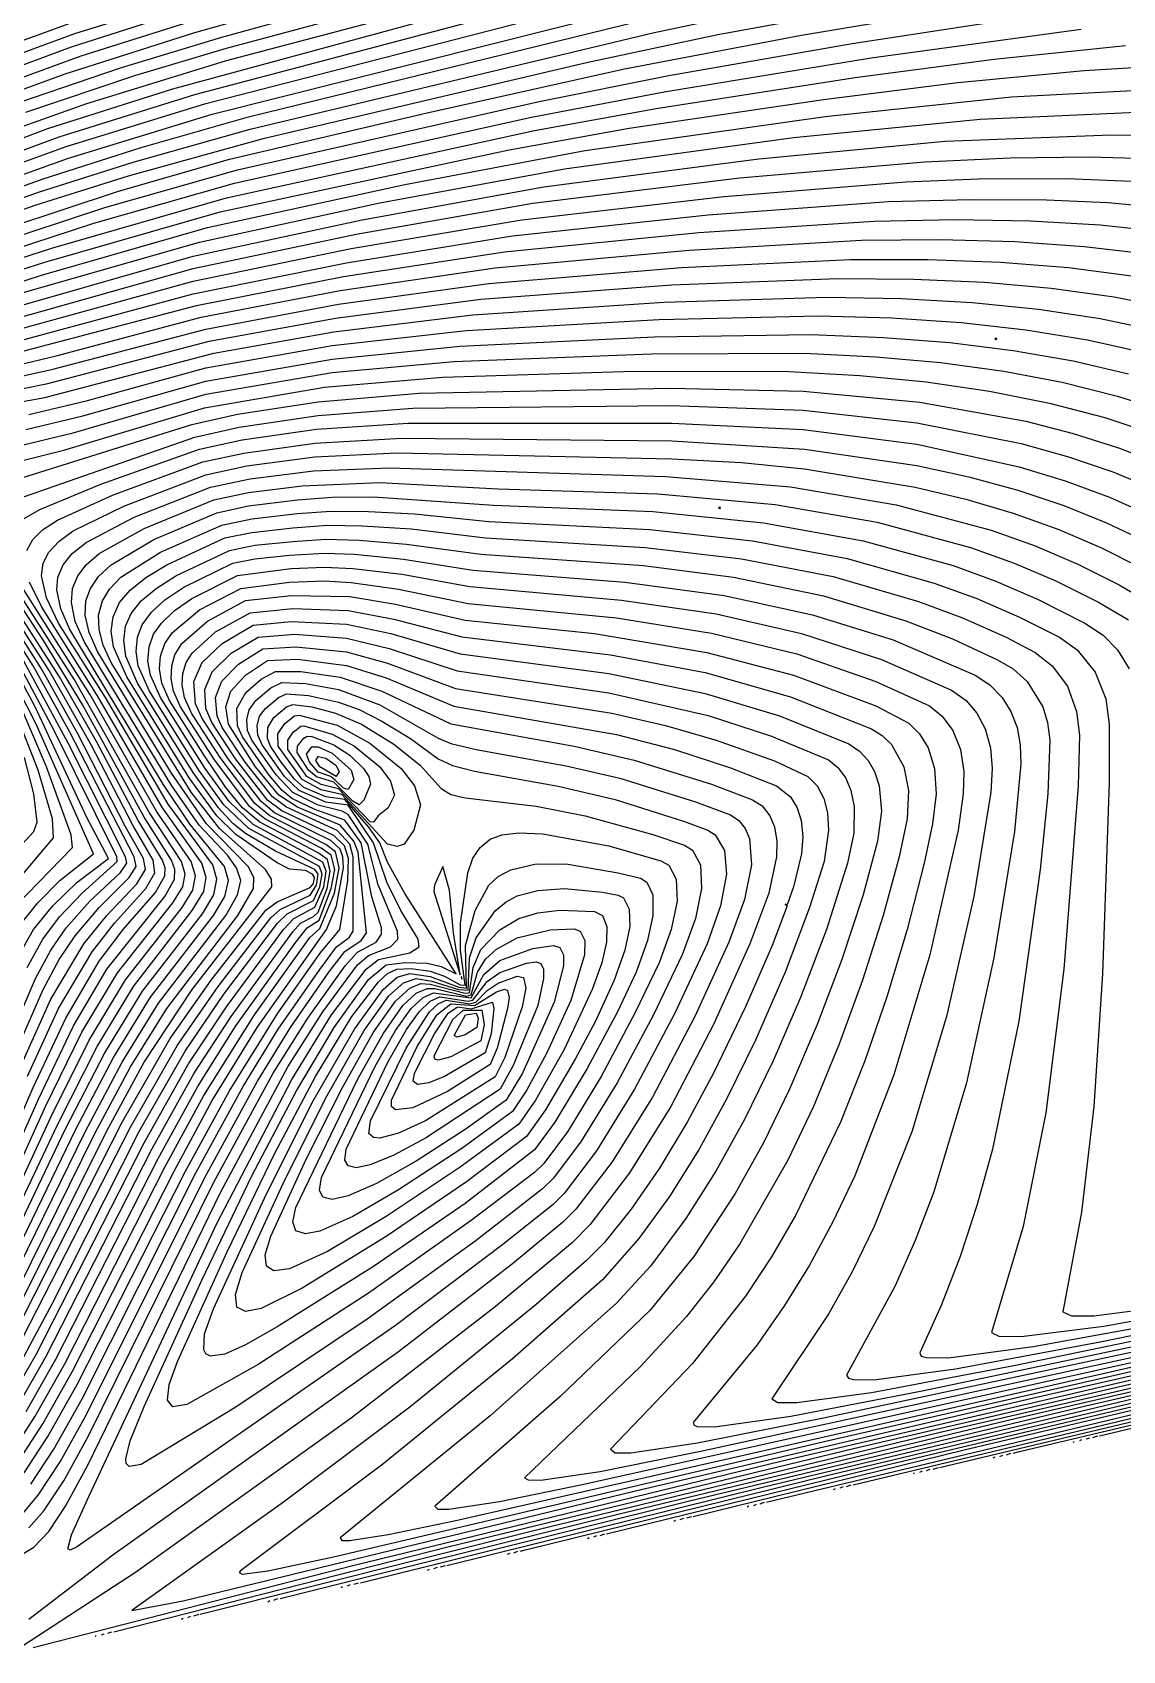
# Model space of a CAD drawing. Header units: inches. Extents: x 2608994 to 2618701, y 1261813 to 1271655.
# Drawn here: x 2614071 to 2614899, y 1261838 to 1263067 of the extents above; entities that cross this region are included whole.
import ezdxf

# ---------------------------------------------------------------- set-up
doc = ezdxf.new("R2010")
doc.units = ezdxf.units.IN
doc.header["$MEASUREMENT"] = 0

msp = doc.modelspace()

# ---------------------------------------------------------------- linework, layer by layer
for points, elevation in [([(2614039.6, 1263042.9), (2614103.2, 1263066.2), (2614607.2, 1263221.9)], 305), ([(2614018, 1262916.3), (2614073.2, 1262935.7), (2614144, 1262958.1), (2614247.2, 1262986.7), (2614492, 1263044.3), (2614591.6, 1263065.4), (2615140, 1263165.3)], 318), ([(2614009.6, 1262966.5), (2614082.8, 1262994), (2614177.6, 1263024.3), (2614594, 1263137.3)], 312), ([(2614013.2, 1262958.9), (2614091.2, 1262987.6), (2614194.4, 1263020), (2614586.8, 1263123.8)], 313), ([(2614015.6, 1262950.9), (2614096, 1262980), (2614202.8, 1263013.1), (2614579.6, 1263110.3)], 314), ([(2614034.8, 1263013.2), (2614096, 1263035.6), (2614194.4, 1263066.9), (2614356.9, 1263112.7)], 308), ([(2614013.2, 1262905.6), (2614135.6, 1262946.2), (2614220.8, 1262970.7), (2614370.8, 1263005.9), (2614520.8, 1263039.4), (2614655.2, 1263064.9), (2614860.4, 1263099.5)], 319), ([(2614015.6, 1262942), (2614098.4, 1262971.5), (2614207.6, 1263005), (2614572.4, 1263096.9)], 315), ([(2614060, 1263013.6), (2614138, 1263040.2), (2614214.8, 1263063.5), (2614355.2, 1263102.1)], 309), ([(2614066, 1263006.5), (2614148.8, 1263034.2), (2614218.4, 1263055.1), (2614356.4, 1263092.3)], 310), ([(2614010.8, 1262896), (2614126, 1262934), (2614226.8, 1262962.6), (2614456, 1263014.6), (2614554.4, 1263034.4), (2614693.6, 1263058.7), (2614872.4, 1263085.9)], 320), ([(2614018, 1262925.1), (2614075.6, 1262945.6), (2614147.6, 1262968.5), (2614236.4, 1262993.6), (2614542.4, 1263066.8), (2614639.6, 1263087.2)], 317), ([(2614020.4, 1262934.9), (2614079.2, 1262955.9), (2614153.6, 1262979.6), (2614235.2, 1263002.9), (2614546, 1263079.1)], 316), ([(2614027.6, 1262982.8), (2614111.6, 1263012.9), (2614218.4, 1263045.7), (2614353.9, 1263081.5)], 311), ([(2614038.4, 1263033.1), (2614100.8, 1263056), (2614172.8, 1263079.1)], 306), ([(2614008.4, 1262886.4), (2614117.6, 1262922.2), (2614224.4, 1262952.5), (2614448.8, 1263002.4), (2614550.8, 1263022), (2614708, 1263047.8), (2614867.6, 1263069.6)], 321), ([(2614039.6, 1263052.2), (2614104.4, 1263075.9)], 304), ([(2614040.8, 1263024.8), (2614108, 1263049.2), (2614186, 1263073.7)], 307), ([(2614020.4, 1262882.1), (2614086.4, 1262903.5), (2614218.4, 1262941.4), (2614452.4, 1262992.5), (2614544.8, 1263009.2), (2614696, 1263032.7), (2614801.6, 1263046.6), (2614901.2, 1263057)], 322), ([(2614016.8, 1262872.2), (2614080.4, 1262892.5), (2614213.6, 1262930.7), (2614433.2, 1262977.9), (2614524.4, 1262994.2), (2614672, 1263016.2), (2614774, 1263028.9), (2614870, 1263038), (2614957.6, 1263043.3)], 323), ([(2613997.6, 1262856.6), (2614078, 1262882.7), (2614204, 1262918.8), (2614354, 1262951.6), (2614490.8, 1262977.3), (2614673.2, 1263003.2), (2614814.8, 1263018), (2614940.8, 1263024.8)], 324), ([(2614051.6, 1262865.8), (2614198, 1262907.8), (2614334.8, 1262937.5), (2614475.2, 1262963.4), (2614649.2, 1262987.1), (2614790.8, 1263001.1), (2614915.6, 1263006.7)], 325), ([(2614026.4, 1262849.5), (2614193.2, 1262897.1), (2614321.6, 1262924.7), (2614459.6, 1262949.7), (2614622.8, 1262971), (2614764.4, 1262984.4), (2614890.4, 1262989.3), (2614945.6, 1262988.5)], 326), ([(2614018, 1262838.4), (2614193.2, 1262887.6), (2614316.8, 1262913.7), (2614451.2, 1262937.2), (2614608.4, 1262956.6), (2614748.8, 1262968.8), (2614813.6, 1262971.7), (2614873.6, 1262972.4), (2614927.6, 1262971)], 327), ([(2614012, 1262828.2), (2614193.2, 1262878.1), (2614313.2, 1262902.9), (2614442.8, 1262924.7), (2614596.4, 1262942.5), (2614734.4, 1262953.5), (2614789.6, 1262955.7), (2614856.8, 1262956), (2614912, 1262953.9)], 328), ([(2614007.2, 1262818.4), (2614193.2, 1262868.5), (2614309.6, 1262892.1), (2614435.6, 1262912.4), (2614584.4, 1262928.5), (2614721.2, 1262938.5), (2614783.6, 1262940.2), (2614841.2, 1262939.8), (2614888, 1262937.9), (2614945.6, 1262932.6)], 329), ([(2614004.8, 1262809.5), (2614195.6, 1262859.5), (2614307.2, 1262881.5), (2614429.6, 1262900.4), (2614577.2, 1262915.1), (2614710.4, 1262923.7), (2614771.6, 1262924.8), (2614829.2, 1262923.8), (2614882, 1262920.8), (2614931.2, 1262915.6)], 330), ([(2614001.2, 1262800.4), (2614090, 1262821.7), (2614199.2, 1262850.6), (2614304.8, 1262870.9), (2614422.4, 1262888.2), (2614570, 1262901.7), (2614700.8, 1262909.1), (2614760.8, 1262909.6), (2614817.2, 1262908.1), (2614870, 1262904.5), (2614918, 1262898.9)], 331), ([(2613998.8, 1262791.6), (2614086.4, 1262811.2), (2614202.8, 1262841.7), (2614303.6, 1262860.5), (2614417.6, 1262876.3), (2614564, 1262888.5), (2614692.4, 1262894.6), (2614751.2, 1262894.6), (2614806.4, 1262892.5), (2614858, 1262888.4), (2614906, 1262882.2)], 332), ([(2613995.2, 1262782.6), (2614082.8, 1262800.4), (2614205.2, 1262832.5), (2614301.2, 1262850), (2614411.6, 1262864.3), (2614556.8, 1262875.2), (2614682.8, 1262880.2), (2614740.4, 1262879.7), (2614794.4, 1262877.2), (2614844.8, 1262872.7), (2614892.8, 1262866.1), (2614936, 1262857.6)], 333), ([(2613991.6, 1262773.7), (2614080.4, 1262789.8), (2614208.8, 1262823.4), (2614300, 1262839.6), (2614405.6, 1262852.4), (2614550.8, 1262862), (2614674.4, 1262865.9), (2614730.8, 1262864.9), (2614784.8, 1262861.9), (2614835.2, 1262856.8), (2614882, 1262849.7), (2614925.2, 1262840.7)], 334), ([(2614068.4, 1262776.8), (2614112.8, 1262787.4), (2614202.8, 1262812.2), (2614298.8, 1262829.2), (2614400.8, 1262840.6), (2614547.2, 1262848.9), (2614668.4, 1262851.7), (2614723.6, 1262850.2), (2614776.4, 1262846.6), (2614825.6, 1262841.1), (2614872.4, 1262833.4), (2614914.4, 1262824.1)], 335), ([(2614066, 1262765.4), (2614109.2, 1262775.8), (2614202.8, 1262802.2), (2614298.8, 1262818.9), (2614396, 1262828.8), (2614543.6, 1262835.9), (2614662.4, 1262837.5), (2614717.6, 1262835.4), (2614768, 1262831.4), (2614816, 1262825.5), (2614861.6, 1262817.5), (2614903.6, 1262807.7)], 336), ([(2614802.8, 1262833.6), (2614803.5, 1262834.3), (2614802.8, 1262835.1), (2614802.1, 1262834.3), (2614802.8, 1262833.6)], 335), ([(2614057.6, 1262752.3), (2614102, 1262762.9), (2614202.8, 1262792.2), (2614298.8, 1262808.6), (2614391.2, 1262817.1), (2614541.2, 1262822.9), (2614657.6, 1262823.3), (2614711.6, 1262820.7), (2614760.8, 1262816.2), (2614808.8, 1262809.6), (2614853.2, 1262801.3), (2614895.2, 1262790.8), (2614933.6, 1262778.5)], 337), ([(2614049.2, 1262738.3), (2614094.8, 1262749.7), (2614201.6, 1262781.9), (2614292.8, 1262797.5), (2614382.8, 1262805.2), (2614528, 1262809.6), (2614645.6, 1262809.5), (2614699.6, 1262806.5), (2614750, 1262801.5), (2614798, 1262794.5), (2614843.6, 1262785.4), (2614885.6, 1262774.4), (2614924, 1262761.5)], 338), ([(2614033.6, 1262719.5), (2614192, 1262769.2), (2614226.8, 1262777.1), (2614288, 1262786.5), (2614364.8, 1262792.9), (2614555.6, 1262796.9), (2614656.4, 1262794.6), (2614745.2, 1262786.2), (2614825.6, 1262771.7), (2614861.6, 1262762.4), (2614895.9, 1262751.5), (2614928.8, 1262738.8)], 339), ([(2614060, 1262712.7), (2614194.4, 1262759.6), (2614228, 1262767.2), (2614288, 1262776.1), (2614360, 1262781.5), (2614555.6, 1262783.6), (2614656.4, 1262780), (2614742.8, 1262770.5), (2614822, 1262754.7), (2614858, 1262744.7), (2614891.6, 1262733.2), (2614924, 1262719.8)], 340), ([(2614064.8, 1262697.8), (2614076.6, 1262704.7), (2614122.9, 1262723.9), (2614198, 1262750.4), (2614230.4, 1262757.5), (2614286.8, 1262765.6), (2614356.4, 1262770.2), (2614556.8, 1262770.2), (2614656.4, 1262765.3), (2614742.8, 1262754.3), (2614820.6, 1262737.1), (2614855.6, 1262726.4), (2614889.2, 1262713.9), (2614920.4, 1262700.1)], 341), ([(2614066.8, 1262673.5), (2614071.3, 1262681.9), (2614078.7, 1262689.1), (2614090, 1262696.5), (2614131.8, 1262715.5), (2614200.4, 1262740.7), (2614231.6, 1262747.5), (2614285.6, 1262755), (2614351.6, 1262758.8), (2614556.8, 1262756.8), (2614657.6, 1262750.4), (2614742.8, 1262738), (2614782.4, 1262729.3), (2614819.6, 1262719.2), (2614854.4, 1262707.6), (2614886.8, 1262694.5), (2614918, 1262679.7)], 342), ([(2614022.3, 1262079.5), (2614096, 1262233.5), (2614126.1, 1262291.9), (2614154.6, 1262338.7), (2614200.1, 1262397.5), (2614208.9, 1262411.9), (2614211.2, 1262423.9), (2614208, 1262434.7), (2614174, 1262480.8), (2614126.4, 1262561.9), (2614090.9, 1262618.3), (2614081.6, 1262637.5), (2614078, 1262654.3), (2614079.2, 1262663.9), (2614083.4, 1262672.3), (2614091.2, 1262680.6), (2614102, 1262688.3), (2614140.4, 1262707.2), (2614202.8, 1262731), (2614234, 1262737.8), (2614285.6, 1262744.6), (2614348, 1262747.6), (2614556.8, 1262743.2), (2614609.6, 1262740.2), (2614657.6, 1262735.5), (2614741.6, 1262721.7), (2614780, 1262712.5), (2614816, 1262701.9), (2614850.8, 1262689.4), (2614883.2, 1262675.5), (2614913.2, 1262660.3)], 343), ([(2614030.4, 1262081.9), (2614104.3, 1262234.3), (2614132.6, 1262288.3), (2614160.8, 1262334.2), (2614208.5, 1262396.3), (2614217.2, 1262410.7), (2614219.9, 1262422.7), (2614216.8, 1262433.5), (2614190.8, 1262465.3), (2614170.4, 1262496), (2614099.5, 1262613.5), (2614092.5, 1262629.1), (2614089.6, 1262643.5), (2614090.4, 1262653.1), (2614094.4, 1262662.7), (2614101.3, 1262671.1), (2614111.9, 1262679.5), (2614148.3, 1262698.7), (2614206.4, 1262721.7), (2614236.4, 1262727.9), (2614284.4, 1262734), (2614342, 1262736.3), (2614552, 1262729.8), (2614646.8, 1262721.8), (2614727.2, 1262708.2), (2614799.2, 1262688.9), (2614832.8, 1262676.9), (2614865.2, 1262663.2), (2614896.4, 1262647.5), (2614923.5, 1262631.5)], 344), ([(2614035.7, 1262078.3), (2614111, 1262231.9), (2614139.1, 1262284.7), (2614166.8, 1262329.6), (2614217.8, 1262396.3), (2614226.7, 1262411.9), (2614229.2, 1262422.7), (2614226.1, 1262432.3), (2614219.1, 1262441.9), (2614197.7, 1262464.7), (2614176.9, 1262494.7), (2614110.6, 1262603.9), (2614103.6, 1262619.5), (2614100.6, 1262633.9), (2614101.4, 1262644.7), (2614105.4, 1262654.3), (2614111.8, 1262662.7), (2614121.7, 1262671.1), (2614156, 1262690.3), (2614208.8, 1262711.9), (2614235.2, 1262717.5), (2614276, 1262722.7), (2614334.8, 1262725.2), (2614424.8, 1262720.4), (2614546, 1262716.4), (2614635.3, 1262708.3), (2614712.8, 1262694.9), (2614783.6, 1262675.8), (2614816.7, 1262663.9), (2614848.4, 1262650.5), (2614880.8, 1262634.3), (2614903.5, 1262620.7)], 345), ([(2614041.1, 1262074.7), (2614118.5, 1262230.7), (2614145.5, 1262281.1), (2614173.1, 1262325.5), (2614227, 1262396.3), (2614239, 1262416.7), (2614239.2, 1262425.1), (2614234.9, 1262433.5), (2614203.2, 1262465.9), (2614176.6, 1262504.3), (2614120.4, 1262596.7), (2614114, 1262611.1), (2614111.1, 1262624.3), (2614111.7, 1262635.1), (2614115, 1262644.7), (2614121.2, 1262653.8), (2614130.8, 1262662.6), (2614163.2, 1262681.8), (2614211.2, 1262702.1), (2614235.2, 1262707.3), (2614272.4, 1262711.9), (2614298.8, 1262714), (2614330, 1262714.2), (2614421.2, 1262708), (2614542.4, 1262703), (2614626.4, 1262694.6), (2614702, 1262680.9), (2614770.4, 1262662), (2614802.8, 1262650.2), (2614835.1, 1262636.3), (2614870.5, 1262618.3), (2614884.4, 1262609.1), (2614895.2, 1262597.9), (2614904, 1262583.5)], 346), ([(2614045.3, 1262068.7), (2614129, 1262235.5), (2614156, 1262284.7), (2614192.4, 1262339.9), (2614252.8, 1262417.9), (2614252.6, 1262423.9), (2614248, 1262431.1), (2614213.1, 1262462.3), (2614191.5, 1262489.9), (2614130.8, 1262588.3), (2614124.7, 1262601.5), (2614121.6, 1262613.5), (2614121.3, 1262624.3), (2614124.2, 1262635.1), (2614129.6, 1262644.2), (2614138.2, 1262653.1), (2614168.3, 1262672.3), (2614214.8, 1262692.7), (2614237.6, 1262697.4), (2614272.4, 1262701.5), (2614297.6, 1262703.3), (2614326.4, 1262703.2), (2614361.2, 1262701.3), (2614417.6, 1262695.6), (2614540, 1262689.4), (2614618, 1262680.9), (2614690, 1262667.3), (2614756, 1262648.7), (2614788.4, 1262636.9), (2614820.8, 1262622.8), (2614851.1, 1262607.5), (2614864.6, 1262597.9), (2614878.3, 1262581.1), (2614886.3, 1262560.7), (2614888.9, 1262541.5), (2614888.8, 1262497.1), (2614883.8, 1262351.9), (2614877.2, 1262251.1), (2614867.9, 1262170.7), (2614853.8, 1262095.1), (2614860.4, 1262092.1), (2614877.2, 1262092.1), (2614947.9, 1262101.1)], 347), ([(2614592.8, 1262705.1), (2614592.1, 1262705.9), (2614592.8, 1262706.6), (2614593.5, 1262705.9), (2614592.8, 1262705.1)], 346), ([(2613983.7, 1262049.5), (2614075.6, 1262256.7), (2614102.2, 1262312.3), (2614127.6, 1262355.5), (2614171.6, 1262410.5), (2614179, 1262423.9), (2614179.2, 1262431.1), (2614176.6, 1262438.3), (2614156, 1262470.8), (2614109.4, 1262555.9), (2614079.4, 1262605.1), (2614025.3, 1262687.9)], 339), ([(2614047.8, 1262059.1), (2614139.2, 1262239.2), (2614175.7, 1262302.7), (2614206.7, 1262347.1), (2614248.4, 1262400.3), (2614256.8, 1262406.6), (2614282, 1262417.5), (2614284.4, 1262420.5), (2614285.3, 1262425.1), (2614283.7, 1262427.5), (2614278.4, 1262430.3), (2614266.4, 1262431.5), (2614256.8, 1262436.1), (2614225.6, 1262457.7), (2614211.1, 1262471.9), (2614190.1, 1262500.7), (2614142.6, 1262577.5), (2614132.5, 1262600.3), (2614130.9, 1262612.3), (2614132.3, 1262623.1), (2614137.2, 1262633.9), (2614145.2, 1262643.3), (2614157.2, 1262653), (2614173.2, 1262662.7), (2614217.2, 1262683), (2614237.6, 1262687.2), (2614268.8, 1262690.8), (2614295.2, 1262692.6), (2614321.6, 1262692.3), (2614358.8, 1262689.8), (2614415.2, 1262683.1), (2614536.4, 1262675.8), (2614609.6, 1262667.2), (2614679.2, 1262653.6), (2614744, 1262634.8), (2614777.6, 1262622.2), (2614810.6, 1262607.5), (2614832.8, 1262596.1), (2614845.7, 1262585.9), (2614857.2, 1262570.3), (2614864.2, 1262551.1), (2614866.3, 1262533.1), (2614865.4, 1262494.7), (2614854.6, 1262355.5), (2614840.8, 1262246.3), (2614823.5, 1262159.9), (2614799.6, 1262079.5), (2614805.2, 1262076.5), (2614822, 1262076.3), (2614884.9, 1262084.3), (2615005.5, 1262105.9)], 348), ([(2614052.9, 1262054.3), (2614145.5, 1262235.5), (2614181.2, 1262297.7), (2614212.1, 1262342.3), (2614252, 1262394.3), (2614259.2, 1262400.8), (2614282, 1262411.7), (2614286.9, 1262419.1), (2614288, 1262427.5), (2614285.6, 1262431.1), (2614255.6, 1262445), (2614232.8, 1262458.5), (2614223.2, 1262466.1), (2614212.3, 1262477.9), (2614193.2, 1262504.7), (2614150.9, 1262572.7), (2614142, 1262593.1), (2614140.4, 1262605.1), (2614141.8, 1262615.9), (2614145.9, 1262625.5), (2614153.5, 1262635.1), (2614165, 1262644.7), (2614180, 1262654.3), (2614220.8, 1262673.5), (2614240, 1262677.4), (2614268.8, 1262680.4), (2614294, 1262682), (2614319.2, 1262681.4), (2614355.2, 1262678.4), (2614411.6, 1262670.7), (2614535.2, 1262662), (2614603.6, 1262653.1), (2614672, 1262639), (2614734.4, 1262620.1), (2614769.8, 1262606.3), (2614804, 1262590.5), (2614816.1, 1262583.5), (2614826.7, 1262573.9), (2614838.4, 1262554.7), (2614842, 1262542.7), (2614843.8, 1262529.5), (2614842.4, 1262488.7), (2614836.5, 1262431.1), (2614820.2, 1262315.9), (2614800.2, 1262218.7), (2614788.7, 1262176.7), (2614775.7, 1262137.1), (2614761.2, 1262099.9), (2614745, 1262063.9), (2614746.2, 1262061.5), (2614750.2, 1262060.3), (2614766.8, 1262060.2), (2614831.3, 1262068.7), (2614943, 1262089.1)], 349), ([(2614051.1, 1262023.1), (2614073.8, 1262062.7), (2614156, 1262223.6), (2614189.6, 1262283.5), (2614218.4, 1262326.7), (2614261.8, 1262385.5), (2614269.6, 1262393.9), (2614285.6, 1262402.5), (2614292.4, 1262417.9), (2614294.1, 1262429.9), (2614291.6, 1262436.7), (2614238.8, 1262465.3), (2614220.4, 1262482.7), (2614202.3, 1262507.9), (2614168.3, 1262561.9), (2614160.6, 1262578.7), (2614158.7, 1262589.5), (2614159.6, 1262600.3), (2614163.1, 1262609.9), (2614169, 1262618.3), (2614178.8, 1262627.6), (2614192, 1262636.9), (2614226.8, 1262654.4), (2614267.6, 1262659.7), (2614292.8, 1262660.8), (2614314.4, 1262659.9), (2614351.6, 1262655.4), (2614403.2, 1262646), (2614518.4, 1262635.8), (2614590.4, 1262625.3), (2614655.2, 1262610.5), (2614715.9, 1262590.7), (2614769.2, 1262567.4), (2614780.2, 1262559.5), (2614788.5, 1262549.9), (2614794.8, 1262537.9), (2614798.8, 1262523.5), (2614800.1, 1262507.9), (2614799, 1262489.9), (2614786.2, 1262410.7), (2614765.3, 1262319.5), (2614739.1, 1262231.9), (2614710.4, 1262159.8), (2614693.6, 1262125.5), (2614675.9, 1262093.9), (2614632.6, 1262029.1), (2614637.2, 1262026.3), (2614651.6, 1262026.2), (2614708.4, 1262033.9), (2614816.5, 1262054.3), (2615502.4, 1262196.5)], 351), ([(2614057.6, 1262048.3), (2614085.9, 1262101.1), (2614152.4, 1262232.7), (2614187, 1262293.1), (2614216.5, 1262336.3), (2614257.2, 1262390.3), (2614264.6, 1262397.5), (2614284.4, 1262407.6), (2614289.4, 1262417.9), (2614291.1, 1262427.5), (2614289.1, 1262433.5), (2614235.4, 1262462.3), (2614216.4, 1262480.3), (2614197.5, 1262506.7), (2614159.9, 1262566.7), (2614151.3, 1262585.9), (2614149.7, 1262596.7), (2614150.7, 1262607.5), (2614154.3, 1262617.1), (2614161.4, 1262626.7), (2614171.6, 1262635.9), (2614186, 1262645.5), (2614223.2, 1262663.8), (2614240, 1262667.2), (2614266.4, 1262669.9), (2614292.8, 1262671.4), (2614315.6, 1262670.7), (2614352.8, 1262667), (2614405.6, 1262658.6), (2614521.1, 1262649.5), (2614596.4, 1262639.3), (2614663.6, 1262624.7), (2614724.8, 1262605.5), (2614787.2, 1262578.7), (2614798.2, 1262571.5), (2614807.6, 1262561.9), (2614814.3, 1262551.1), (2614818.9, 1262539.1), (2614821.3, 1262525.9), (2614821.9, 1262511.5), (2614817, 1262459.9), (2614801.4, 1262363.9), (2614780.5, 1262269.1), (2614755.6, 1262186.3), (2614741.6, 1262149.4), (2614726.1, 1262114.3), (2614689.5, 1262047.1), (2614690.8, 1262044.7), (2614694.8, 1262043.6), (2614710.1, 1262043.5), (2614772.3, 1262051.9), (2614882, 1262072.3), (2615561.2, 1262211)], 350), ([(2613988.4, 1262047.1), (2614080.9, 1262251.1), (2614108.5, 1262307.5), (2614135.6, 1262352.7), (2614177.6, 1262405.7), (2614185.3, 1262417.9), (2614187.1, 1262427.5), (2614184.3, 1262437.1), (2614160, 1262474.3), (2614103, 1262575.1), (2614049.2, 1262659.1)], 340), ([(2613997.1, 1262041.1), (2614090, 1262237.2), (2614120.1, 1262296.7), (2614147.7, 1262342.3), (2614192.4, 1262399.9), (2614201.1, 1262414.3), (2614202.9, 1262425.1), (2614199.7, 1262435.9), (2614169.8, 1262477.9), (2614120.5, 1262563.1), (2614078.2, 1262630.3), (2614068.9, 1262649.5)], 342), ([(2614063, 1262283.5), (2614085.1, 1262332.7), (2614110, 1262374.7), (2614127.6, 1262396.3), (2614150.3, 1262420.3), (2614156.9, 1262431.1), (2614155.5, 1262439.5), (2614141.7, 1262463.5), (2614105.6, 1262534.3), (2614077.9, 1262583.5), (2614035.8, 1262649.5)], 336), ([(2614067.2, 1262274.1), (2614090.9, 1262325.5), (2614116.4, 1262368.7), (2614133.3, 1262390.3), (2614157.2, 1262416.8), (2614164.1, 1262428.7), (2614162.8, 1262438.3), (2614147.2, 1262464.7), (2614115.6, 1262525.9), (2614083.6, 1262582.3), (2614037.3, 1262654.3)], 337), ([(2614058.9, 1262021.9), (2614080.9, 1262060.3), (2614161.8, 1262218.7), (2614193.9, 1262276.3), (2614221.9, 1262319.5), (2614268.8, 1262383.8), (2614274.6, 1262390.3), (2614284.4, 1262395.3), (2614288, 1262398.8), (2614295, 1262416.7), (2614297.3, 1262429.9), (2614295.2, 1262438.8), (2614288, 1262443.9), (2614243.7, 1262467.1), (2614230.7, 1262477.9), (2614218, 1262493.5), (2614201.6, 1262517.6), (2614175.2, 1262559.5), (2614169.4, 1262572.7), (2614167.6, 1262583.5), (2614168.3, 1262593.1), (2614171.6, 1262602.7), (2614177.4, 1262611.1), (2614198, 1262628.3), (2614229.2, 1262644.7), (2614266.4, 1262649.5), (2614292.8, 1262650.3), (2614313.2, 1262649.1), (2614349.2, 1262644.1), (2614402, 1262633.3), (2614514.8, 1262622.2), (2614586.8, 1262610.7), (2614651.6, 1262594.9), (2614711.6, 1262574), (2614752.4, 1262555.5), (2614762.1, 1262547.5), (2614770.1, 1262536.7), (2614775.9, 1262522.3), (2614778.5, 1262505.5), (2614778, 1262488.7), (2614774.1, 1262461.1), (2614752.8, 1262366.3), (2614725.3, 1262275.1), (2614695.6, 1262198.3), (2614679.1, 1262163.5), (2614661.2, 1262130.5), (2614642.4, 1262099.9), (2614621.6, 1262070), (2614573, 1262011.1), (2614573.6, 1262008.9), (2614576, 1262008), (2614589.2, 1262007.7), (2614647.2, 1262015.9), (2614746.8, 1262035.1), (2615438.8, 1262180.8)], 352), ([(2613979.1, 1262051.9), (2614071.6, 1262265.5), (2614096.3, 1262318.3), (2614121.7, 1262361.5), (2614140, 1262385.5), (2614164.4, 1262413.6), (2614171.5, 1262426.3), (2614171.8, 1262432.3), (2614169.7, 1262438.3), (2614151.3, 1262468.3), (2614119.7, 1262528.3), (2614091.5, 1262577.5), (2614047.7, 1262645.9)], 338), ([(2613993, 1262044.7), (2614085.2, 1262243.4), (2614114.1, 1262301.5), (2614141.6, 1262347.4), (2614184.7, 1262402.3), (2614192.9, 1262415.5), (2614194.9, 1262426.3), (2614191.6, 1262437.1), (2614165.6, 1262475), (2614114.7, 1262564.3), (2614064.5, 1262643.5)], 341), ([(2614058.8, 1262293.7), (2614079.1, 1262339.9), (2614091.4, 1262362.7), (2614103.5, 1262380.7), (2614121.8, 1262402.3), (2614144.6, 1262425.1), (2614149.8, 1262433.5), (2614148.3, 1262440.7), (2614099.4, 1262535.5), (2614071.6, 1262585.9), (2614032.7, 1262647.1)], 335), ([(2614066.3, 1262019.5), (2614088.8, 1262059.1), (2614166.5, 1262211.5), (2614196.8, 1262266.7), (2614225.6, 1262312.3), (2614271, 1262375.9), (2614279.6, 1262386.7), (2614288.7, 1262392.7), (2614298, 1262416.7), (2614300.6, 1262431.1), (2614298, 1262441.9), (2614290.4, 1262447.3), (2614247.5, 1262469.5), (2614235.8, 1262479.1), (2614208.7, 1262515.1), (2614183.5, 1262554.7), (2614178.2, 1262566.7), (2614176.4, 1262576.3), (2614176.8, 1262585.9), (2614179.3, 1262594.3), (2614184.5, 1262602.7), (2614204, 1262619.9), (2614232.8, 1262635.5), (2614267.6, 1262639.4), (2614312, 1262638.5), (2614346.8, 1262632.8), (2614399.6, 1262620.6), (2614498, 1262610.3), (2614583.2, 1262596.1), (2614649.2, 1262578.7), (2614711.6, 1262555.4), (2614736.8, 1262542.4), (2614744.9, 1262534.3), (2614751.4, 1262523.5), (2614756.2, 1262507.9), (2614757.4, 1262488.7), (2614754.6, 1262465.9), (2614748.3, 1262435.9), (2614735.4, 1262385.5), (2614720.2, 1262335.1), (2614703.2, 1262285.9), (2614684.8, 1262239.1), (2614650.7, 1262168.3), (2614632.4, 1262136.9), (2614612.7, 1262107.1), (2614572.4, 1262055.9), (2614510.1, 1261990.7), (2614513.6, 1261988.1), (2614525.6, 1261988.1), (2614576.1, 1261995.5), (2614673.3, 1262014.7), (2615371.6, 1262164.1)], 353), ([(2614054, 1261986.3), (2614073.2, 1262015.9), (2614095.5, 1262055.5), (2614171.9, 1262205.5), (2614201.2, 1262259.5), (2614239.8, 1262320.7), (2614281.8, 1262379.5), (2614289.2, 1262386.2), (2614300.4, 1262413.1), (2614303.9, 1262432.3), (2614301.2, 1262444.6), (2614294, 1262450.2), (2614251.3, 1262471.9), (2614240, 1262481.2), (2614213.5, 1262516.3), (2614191.9, 1262549.9), (2614186.5, 1262561.9), (2614184.8, 1262571.5), (2614185.3, 1262579.9), (2614187.9, 1262588.3), (2614192.4, 1262595.5), (2614210, 1262611.6), (2614236.4, 1262626.2), (2614268.8, 1262629.4), (2614310.8, 1262627.9), (2614345.6, 1262621.4), (2614397.2, 1262607.9), (2614510, 1262594.3), (2614582, 1262580.8), (2614646.8, 1262562.3), (2614708.3, 1262537.9), (2614716.4, 1262533), (2614723.6, 1262526.2), (2614733, 1262509.1), (2614736.4, 1262491.1), (2614735.4, 1262469.5), (2614729.5, 1262440.7), (2614717.3, 1262396.3), (2614701.6, 1262347.1), (2614684, 1262299.1), (2614664.2, 1262251.1), (2614644.8, 1262210.3), (2614608.4, 1262146.7), (2614588.5, 1262117.9), (2614567.9, 1262091.5), (2614532.8, 1262053.6), (2614444.8, 1261969.1), (2614447.6, 1261967.4), (2614457.2, 1261967.2), (2614502.2, 1261973.9), (2614579.8, 1261989.5), (2615238.4, 1262132.9)], 354), ([(2614060, 1261980.6), (2614078.9, 1262009.9), (2614101.2, 1262049.5), (2614178.6, 1262201.9), (2614207.6, 1262255.6), (2614241.8, 1262311.1), (2614294.3, 1262385.5), (2614302.1, 1262403.5), (2614307.3, 1262432.3), (2614306.9, 1262440.7), (2614304.8, 1262446.7), (2614297.6, 1262453.1), (2614255, 1262474.3), (2614244.7, 1262482.7), (2614219.8, 1262515.1), (2614199.6, 1262546.3), (2614194.8, 1262557.1), (2614193.7, 1262573.9), (2614200, 1262588.3), (2614215.1, 1262602.7), (2614238.8, 1262616.7), (2614267.6, 1262619.6), (2614309.6, 1262617.4), (2614343.2, 1262610.3), (2614396, 1262594.9), (2614508.8, 1262580), (2614582, 1262564.9), (2614638.4, 1262547.8), (2614691.2, 1262526.6), (2614699.3, 1262521.1), (2614705.9, 1262513.9), (2614710.7, 1262505.5), (2614714.3, 1262494.7), (2614716, 1262475.5), (2614713, 1262452.7), (2614702, 1262411.9), (2614685.9, 1262362.7), (2614667.2, 1262313.5), (2614646.1, 1262264.3), (2614626.3, 1262223.5), (2614604.9, 1262185.1), (2614573.3, 1262137.1), (2614540, 1262096), (2614471.6, 1262030.4), (2614376.6, 1261947.5), (2614378.9, 1261945.1), (2614387.3, 1261945.1), (2614425.8, 1261951.1), (2614489.9, 1261964.3), (2615147.2, 1262110.2)], 355), ([(2614064.8, 1261972.7), (2614082.8, 1262000.3), (2614105.1, 1262039.9), (2614187.2, 1262201.9), (2614220.6, 1262263.1), (2614257.5, 1262321.9), (2614289.5, 1262367.5), (2614304.6, 1262385.5), (2614310.5, 1262422.7), (2614311, 1262439.5), (2614308, 1262449.1), (2614300, 1262456.9), (2614260.4, 1262475.8), (2614249.6, 1262483.9), (2614225.3, 1262515.1), (2614207.3, 1262542.7), (2614202.7, 1262553.5), (2614201.9, 1262567.9), (2614207.6, 1262581.4), (2614222, 1262595.4), (2614242.4, 1262607.7), (2614270, 1262609.8), (2614309.6, 1262606.9), (2614342, 1262599.1), (2614393.6, 1262582), (2614508.8, 1262565.3), (2614584.4, 1262548), (2614632.4, 1262532.4), (2614675.6, 1262514.4), (2614682.8, 1262508.6), (2614688.8, 1262500.5), (2614692.8, 1262491.1), (2614695.3, 1262479.1), (2614695, 1262458.7), (2614690.2, 1262435.9), (2614674.1, 1262385.5), (2614654.5, 1262333.9), (2614633.7, 1262285.9), (2614612, 1262241.1), (2614590.2, 1262201.9), (2614567.3, 1262165.9), (2614540.4, 1262129.9), (2614514.8, 1262101.7), (2614418.8, 1262016.1), (2614304.7, 1261923.5), (2614306, 1261921.5), (2614312, 1261921.4), (2614341.3, 1261925.9), (2614392.7, 1261936.7), (2615040.4, 1262083.6)], 356), ([(2614069.7, 1261964.3), (2614087.2, 1261990.7), (2614108.7, 1262029.1), (2614195.2, 1262200.7), (2614231.3, 1262266.7), (2614257.8, 1262309.9), (2614289.2, 1262355.2), (2614302.1, 1262372.3), (2614311.5, 1262379.5), (2614314.6, 1262384.3), (2614314.7, 1262440.7), (2614312, 1262450.3), (2614302.4, 1262460.8), (2614264, 1262478.4), (2614253.4, 1262486.3), (2614232.5, 1262512.7), (2614215.1, 1262539.1), (2614211.3, 1262547.5), (2614210, 1262561.9), (2614214.8, 1262574.1), (2614227.6, 1262587.1), (2614246, 1262598.7), (2614271.2, 1262600.3), (2614309.6, 1262596.5), (2614340.8, 1262587.9), (2614392.4, 1262568.7), (2614511.2, 1262549.8), (2614552, 1262540.5), (2614590.4, 1262529.5), (2614634.8, 1262513.6), (2614660, 1262501.9), (2614667, 1262494.7), (2614672.1, 1262485.1), (2614674.9, 1262474.3), (2614675.7, 1262461.1), (2614672.4, 1262437.1), (2614661.4, 1262402.3), (2614642.8, 1262353.1), (2614620.3, 1262301.5), (2614598.6, 1262257.1), (2614577.5, 1262218.7), (2614554.9, 1262182.7), (2614531.6, 1262150.7), (2614504, 1262119.5), (2614435.6, 1262059.4), (2614337.2, 1261979.5), (2614229.1, 1261898.3), (2614228, 1261897), (2614230.4, 1261895.7), (2614249.8, 1261898.3), (2614299.7, 1261909.1), (2614675.6, 1261997.4), (2615000.8, 1262071.6)], 357), ([(2614061.6, 1262389.1), (2614075, 1262405.9), (2614091.9, 1262422.7), (2614117.3, 1262443.1), (2614073.8, 1262541.5), (2614047.1, 1262594.3)], 331), ([(2614059.7, 1262363.9), (2614071.8, 1262385.5), (2614086.4, 1262403.5), (2614105, 1262421.5), (2614128.9, 1262439.5), (2614112.3, 1262470.7), (2614073, 1262554.7), (2614051.3, 1262595.5)], 332), ([(2614054.8, 1262305.1), (2614073.3, 1262348.3), (2614085, 1262369.9), (2614096.7, 1262386.7), (2614114.7, 1262407.1), (2614138, 1262428.8), (2614142.8, 1262435.9), (2614141.7, 1262440.7), (2614098.1, 1262527.1), (2614064.5, 1262589.5)], 334), ([(2614067, 1262356.7), (2614079, 1262378.3), (2614091.7, 1262395.1), (2614108.7, 1262413.1), (2614135.5, 1262437.1), (2614135.2, 1262440.7), (2614087.5, 1262536.7), (2614058.2, 1262591.9)], 333), ([(2614063.6, 1261941.8), (2614075.4, 1261955.9), (2614092, 1261981.1), (2614112.1, 1262017.1), (2614202, 1262197.1), (2614241.9, 1262270.3), (2614267, 1262311.1), (2614296.2, 1262353.1), (2614308.4, 1262368.9), (2614320.6, 1262377.1), (2614324.8, 1262383.1), (2614318.5, 1262444.3), (2614315.2, 1262452.7), (2614304.8, 1262464.9), (2614272.4, 1262478.5), (2614258.3, 1262487.5), (2614240.5, 1262509.1), (2614219.9, 1262541.5), (2614217.9, 1262554.7), (2614221.7, 1262566.7), (2614232.8, 1262578.7), (2614249.6, 1262589.8), (2614272.4, 1262590.9), (2614309.6, 1262586.2), (2614339.6, 1262576.8), (2614391.2, 1262555.2), (2614514.8, 1262533.6), (2614558.8, 1262522.3), (2614601.2, 1262508.4), (2614636.3, 1262494.7), (2614646.9, 1262486.3), (2614652, 1262477.9), (2614654.9, 1262468.3), (2614656.1, 1262456.3), (2614655.2, 1262443.1), (2614649.1, 1262417.9), (2614644.4, 1262404.2), (2614642.9, 1262404.7), (2614644.2, 1262403.5), (2614632.8, 1262373.5), (2614612.7, 1262326.7), (2614588.4, 1262276.3), (2614568.4, 1262239.1), (2614547.3, 1262204.3), (2614525.7, 1262173.1), (2614505.2, 1262147.6), (2614492, 1262134), (2614453.6, 1262100.7), (2614357.6, 1262022.8), (2614261.6, 1261950.4), (2614146.4, 1261868.1), (2614185.5, 1261875.5), (2614529.2, 1261959), (2614830.4, 1262029.6), (2615126.8, 1262096.9)], 358), ([(2614068.4, 1261931.1), (2614079.6, 1261943.9), (2614094.8, 1261966.8), (2614113.4, 1262000.3), (2614208.9, 1262193.5), (2614253.9, 1262276.3), (2614280.1, 1262318.3), (2614308.5, 1262357.9), (2614318, 1262368.3), (2614332.2, 1262375.9), (2614336.1, 1262381.9), (2614336.1, 1262386.7), (2614328.8, 1262410.4), (2614320.6, 1262451.5), (2614308.4, 1262468.5), (2614285.6, 1262476.8), (2614268, 1262485.1), (2614260.4, 1262491.4), (2614250.8, 1262502.7), (2614230.6, 1262531.9), (2614226.8, 1262540.3), (2614226.4, 1262553.5), (2614233, 1262565.5), (2614244.8, 1262575.7), (2614255.6, 1262581.6), (2614274.8, 1262581.6), (2614304.8, 1262577.2), (2614336.4, 1262566.7), (2614388.8, 1262541.7), (2614482.4, 1262524.8), (2614528, 1262514.3), (2614586.9, 1262495.9), (2614618, 1262484), (2614625.2, 1262479.4), (2614631.2, 1262472), (2614634.7, 1262463.5), (2614636.5, 1262452.7), (2614636.3, 1262440.7), (2614630.3, 1262413.1), (2614616, 1262374.7), (2614588.4, 1262313.5), (2614555.9, 1262251.1), (2614524.6, 1262200.7), (2614494.4, 1262161.1), (2614481.2, 1262147.8), (2614422.4, 1262098.8), (2614313.2, 1262014.4), (2614149.2, 1261897.1), (2614058.3, 1261837.7)], 359), ([(2614060, 1261909.1), (2614072, 1261916.2), (2614083.5, 1261928.3), (2614096.1, 1261947.5), (2614113.1, 1261978.7), (2614214.1, 1262186.3), (2614265.1, 1262281.1), (2614291.6, 1262323.1), (2614318, 1262358.7), (2614326.4, 1262365.9), (2614343.1, 1262372.3), (2614348.7, 1262378.3), (2614348.3, 1262384.3), (2614333.6, 1262419.4), (2614325.9, 1262450.3), (2614310.8, 1262473), (2614306.4, 1262475.5), (2614288, 1262480.1), (2614268.8, 1262489.5), (2614256.1, 1262503.1), (2614237.7, 1262529.5), (2614234.5, 1262536.7), (2614233.8, 1262545.1), (2614235.6, 1262552.3), (2614240.6, 1262559.5), (2614252, 1262569.2), (2614260.4, 1262573.2), (2614278.4, 1262572.3), (2614303.6, 1262567.8), (2614334.8, 1262556.2), (2614379.2, 1262530.9), (2614388.8, 1262526.9), (2614408, 1262522.2), (2614476.4, 1262510), (2614517.2, 1262500.4), (2614574.8, 1262482.5), (2614601.2, 1262472.6), (2614607.7, 1262468.3), (2614612.4, 1262462.3), (2614615.6, 1262454.8), (2614617.2, 1262434.7), (2614611.9, 1262408.3), (2614599.9, 1262375.9), (2614574.1, 1262319.5), (2614541.9, 1262258.3), (2614511.3, 1262209.1), (2614483.9, 1262173.1), (2614474, 1262163.1), (2614435.6, 1262131.6), (2614349.2, 1262064.7), (2614132, 1261910.2), (2614068.4, 1261861.4)], 360), ([(2614104.6, 1261916.3), (2614099.6, 1261914), (2614098, 1261915.1), (2614100.8, 1261925.6), (2614113.8, 1261954.7), (2614211.1, 1262162.3), (2614268, 1262271.5), (2614298.3, 1262320.7), (2614324.4, 1262355.5), (2614334, 1262362.7), (2614357.6, 1262367.9), (2614364.8, 1262372.3), (2614363.9, 1262378.3), (2614350.9, 1262399.9), (2614340.3, 1262421.5), (2614330.1, 1262451.5), (2614310.8, 1262479.9), (2614294, 1262482.2), (2614273.5, 1262491.1), (2614262.6, 1262501.9), (2614245.5, 1262525.9), (2614242.2, 1262533.1), (2614241.6, 1262540.3), (2614243.6, 1262547.5), (2614248, 1262553.5), (2614258, 1262561.9), (2614264, 1262564.7), (2614280.8, 1262563.3), (2614303.6, 1262558.3), (2614319.2, 1262552.6), (2614336.5, 1262543.9), (2614358.1, 1262530.7), (2614379.2, 1262515.2), (2614390, 1262510.2), (2614406.8, 1262505.8), (2614470.4, 1262494.4), (2614513.6, 1262484.3), (2614566.4, 1262467.6), (2614584.1, 1262461.1), (2614589.7, 1262457.5), (2614596.8, 1262445.5), (2614598.3, 1262427.5), (2614593.7, 1262403.5), (2614583.6, 1262374.7), (2614558.9, 1262321.9), (2614528.4, 1262264.3), (2614499.4, 1262217.5), (2614474.9, 1262185.1), (2614466.5, 1262176.7), (2614428.4, 1262146.2), (2614346.8, 1262084.6), (2614104.6, 1261916.3)], 361), ([(2614058.5, 1262403.5), (2614101.4, 1262447.9), (2614100.4, 1262457.5), (2614081.6, 1262509.1), (2614063.1, 1262552.3)], 330), ([(2614153.6, 1261979.1), (2614144.4, 1261977.5), (2614142.3, 1261979.9), (2614142, 1261983.5), (2614145.2, 1261997.1), (2614155.9, 1262023.1), (2614199.6, 1262119.1), (2614237.7, 1262198.3), (2614271.7, 1262263.1), (2614300.1, 1262311.1), (2614326.4, 1262347.5), (2614339.6, 1262358.7), (2614354, 1262360.5), (2614370.8, 1262359.9), (2614381.6, 1262357.4), (2614392.9, 1262351.9), (2614354, 1262412.8), (2614340.8, 1262436.6), (2614335, 1262451.5), (2614326.4, 1262463.5), (2614308.4, 1262484.2), (2614294, 1262486.3), (2614277.2, 1262493.4), (2614270, 1262499.8), (2614259.9, 1262512.7), (2614251.8, 1262524.7), (2614249.6, 1262530.7), (2614249.9, 1262539.1), (2614254.4, 1262546.7), (2614264, 1262554.8), (2614268.8, 1262556.4), (2614283.2, 1262554.6), (2614301.2, 1262549.9), (2614321.1, 1262541.5), (2614345.6, 1262526.3), (2614365.5, 1262510.3), (2614381.6, 1262492.7), (2614388.8, 1262488.2), (2614399.6, 1262485.6), (2614453.6, 1262479.2), (2614490.8, 1262471.9), (2614542.4, 1262457.7), (2614566.4, 1262449.6), (2614572.4, 1262445.9), (2614578.5, 1262434.7), (2614579.2, 1262416.7), (2614574.6, 1262393.9), (2614564.6, 1262366.3), (2614542.8, 1262320.7), (2614515.2, 1262269.1), (2614487.8, 1262224.7), (2614466.8, 1262196.7), (2614458.4, 1262188.6), (2614408, 1262149.4), (2614325.2, 1262089.5), (2614225.6, 1262022.8), (2614153.6, 1261979.1)], 362), ([(2614043.2, 1262403.5), (2614087.1, 1262455.1), (2614086.2, 1262469.5), (2614075.4, 1262506.7), (2614059, 1262548.7)], 329), ([(2614353.3, 1262450.3), (2614348, 1262448.5), (2614340.8, 1262450.4), (2614306, 1262488.2), (2614290.4, 1262491.7), (2614276, 1262499.5), (2614257.8, 1262524.7), (2614257.5, 1262534.3), (2614262.8, 1262542.1), (2614270, 1262547.8), (2614273.6, 1262548.3), (2614302.4, 1262540.8), (2614327.4, 1262527.1), (2614351.2, 1262507.9), (2614361.2, 1262494.7), (2614365.9, 1262480.3), (2614360.7, 1262461.1), (2614353.3, 1262450.3)], 363), ([(2614333.6, 1262472), (2614330, 1262467.2), (2614327.6, 1262467.4), (2614303.6, 1262492.4), (2614290.4, 1262495.8), (2614279.4, 1262501.9), (2614264.9, 1262522.3), (2614265, 1262529.5), (2614269, 1262535.5), (2614274.8, 1262540.1), (2614277.2, 1262540.3), (2614298.8, 1262534), (2614315.6, 1262524.7), (2614334.8, 1262509.1), (2614343, 1262498.3), (2614346, 1262487.5), (2614341.2, 1262477.9), (2614333.6, 1262472)], 364), ([(2614319.3, 1262480.3), (2614314.4, 1262483), (2614300, 1262497.5), (2614286.8, 1262501.4), (2614280.7, 1262506.7), (2614272, 1262519.9), (2614272.4, 1262524.9), (2614277.2, 1262530.8), (2614279.6, 1262532.5), (2614283.2, 1262532.2), (2614300, 1262525.9), (2614312, 1262518), (2614322.6, 1262507.9), (2614326.5, 1262501.9), (2614327.9, 1262495.9), (2614322.7, 1262483.9), (2614319.3, 1262480.3)], 365), ([(2614051, 1262437.1), (2614072.1, 1262459.9), (2614074.5, 1262467.1), (2614072.2, 1262488.7), (2614065.1, 1262516.3)], 328), ([(2614301.2, 1262498.7), (2614297.6, 1262501.9), (2614288, 1262505.1), (2614281.4, 1262512.7), (2614279.2, 1262518.7), (2614283.2, 1262524.3), (2614288, 1262524.2), (2614298.8, 1262519.5), (2614313.2, 1262506.7), (2614315.1, 1262499.5), (2614310.8, 1262492), (2614307.2, 1262492.8), (2614301.2, 1262498.7)], 366), ([(2614301.8, 1262501.9), (2614289.4, 1262509.1), (2614286.4, 1262513.9), (2614288, 1262517), (2614294, 1262515.8), (2614301.4, 1262510.3), (2614304, 1262505.5), (2614301.8, 1262501.9)], 367), ([(2614188.4, 1262024.6), (2614177.6, 1262023), (2614173.7, 1262027.9), (2614175, 1262039.9), (2614181.2, 1262057.3), (2614218.9, 1262140.7), (2614254.9, 1262215.1), (2614286.1, 1262273.9), (2614313.7, 1262319.5), (2614333.9, 1262345.9), (2614340.8, 1262352.1), (2614347.7, 1262355.5), (2614358.8, 1262355.8), (2614373.2, 1262353.8), (2614384, 1262350), (2614396, 1262343.4), (2614399.6, 1262343.2), (2614396.1, 1262369.9), (2614396.2, 1262390.3), (2614401.7, 1262428.7), (2614405.6, 1262439.7), (2614411, 1262447.9), (2614418.8, 1262454.2), (2614427.5, 1262457.5), (2614440.4, 1262458.9), (2614458.4, 1262458.1), (2614508.8, 1262449), (2614548.4, 1262437.7), (2614554.4, 1262434.5), (2614560.1, 1262423.9), (2614560.7, 1262407.1), (2614556.2, 1262385.5), (2614547.1, 1262360.3), (2614528.7, 1262321.9), (2614503, 1262273.9), (2614477.4, 1262231.9), (2614459.5, 1262207.9), (2614452.4, 1262201), (2614404.4, 1262164.5), (2614326.4, 1262109.4), (2614242.4, 1262055), (2614188.4, 1262024.6)], 363), ([(2614217.2, 1262063), (2614206.4, 1262061.4), (2614202.8, 1262063.2), (2614201.1, 1262066.3), (2614201.8, 1262078.3), (2614208.6, 1262097.5), (2614247.2, 1262181.5), (2614283.3, 1262253.5), (2614315.6, 1262309.9), (2614337.4, 1262339.9), (2614348, 1262349.3), (2614357.6, 1262352.1), (2614373.2, 1262349.8), (2614394.8, 1262341.8), (2614400.8, 1262341.1), (2614400, 1262373.5), (2614407.3, 1262399.9), (2614417.8, 1262419.1), (2614424.8, 1262425.7), (2614434.4, 1262431), (2614453.6, 1262435.4), (2614477.6, 1262435.1), (2614516, 1262428.7), (2614532.8, 1262424.5), (2614537.6, 1262421.5), (2614542.2, 1262411.9), (2614542.4, 1262396.3), (2614538.2, 1262377.1), (2614529.5, 1262353.1), (2614515.4, 1262323.1), (2614492.4, 1262279.9), (2614467.9, 1262239.1), (2614452.4, 1262218.1), (2614399.6, 1262177.5), (2614330, 1262129.5), (2614256.8, 1262083.6), (2614232.8, 1262070), (2614217.2, 1262063)], 364), ([(2614396, 1262351.2), (2614390.9, 1262383.1), (2614387.9, 1262415.5), (2614382.8, 1262433.3), (2614376.4, 1262419.1), (2614375.9, 1262414.3), (2614396, 1262351.2)], 362), ([(2614244.8, 1262097.6), (2614232.8, 1262095.3), (2614226.4, 1262098.7), (2614225.3, 1262108.3), (2614230.4, 1262125.1), (2614263, 1262195.9), (2614294.9, 1262259.5), (2614322.9, 1262308.7), (2614341.8, 1262335.1), (2614352.8, 1262345.1), (2614362.4, 1262348.3), (2614374.4, 1262346.4), (2614394.7, 1262339.9), (2614402, 1262339.5), (2614403.1, 1262363.9), (2614408, 1262379.3), (2614422.4, 1262399.8), (2614430.8, 1262406.6), (2614439.2, 1262411), (2614454.8, 1262415.3), (2614475.2, 1262416.6), (2614504, 1262413.9), (2614516, 1262411.7), (2614520, 1262409.5), (2614524.4, 1262401.1), (2614524.7, 1262387.9), (2614521, 1262369.9), (2614512.9, 1262347.1), (2614498.6, 1262315.9), (2614483.3, 1262287.1), (2614460.8, 1262248.5), (2614446.4, 1262228.3), (2614400.8, 1262193.8), (2614339.6, 1262152.3), (2614276, 1262113), (2614244.8, 1262097.6)], 365), ([(2614266.4, 1262127.7), (2614254.4, 1262126.3), (2614248.9, 1262129.9), (2614247.9, 1262138.3), (2614252, 1262152.5), (2614279.3, 1262211.5), (2614306.5, 1262265.5), (2614330.1, 1262307.5), (2614346.8, 1262331.1), (2614357.6, 1262341), (2614366, 1262344.4), (2614373.2, 1262344), (2614399.6, 1262337.1), (2614403, 1262337.5), (2614405.9, 1262356.7), (2614411.6, 1262370.3), (2614426, 1262385.4), (2614440.4, 1262394), (2614454.8, 1262398.3), (2614471.6, 1262400.2), (2614498, 1262399.1), (2614504, 1262396.3), (2614507.4, 1262387.9), (2614507.1, 1262375.9), (2614503.5, 1262360.3), (2614496.3, 1262339.9), (2614474.9, 1262294.3), (2614453.2, 1262255.9), (2614440.4, 1262237.6), (2614396, 1262204.9), (2614339.6, 1262167.5), (2614295.2, 1262140.9), (2614266.4, 1262127.7)], 366), ([(2614289.2, 1262156.5), (2614278.4, 1262154.4), (2614271.2, 1262156.6), (2614268.9, 1262163.5), (2614271.2, 1262174.3), (2614317.9, 1262271.5), (2614337.4, 1262306.3), (2614352.4, 1262327.9), (2614362.4, 1262337.2), (2614370.8, 1262340.8), (2614376.8, 1262340.7), (2614400.8, 1262335), (2614404.4, 1262335.9), (2614409.2, 1262353.1), (2614415.2, 1262363), (2614423.6, 1262370.6), (2614439.2, 1262379.2), (2614464.4, 1262385.4), (2614482.4, 1262386.1), (2614487.2, 1262384.3), (2614490.6, 1262377.1), (2614490.3, 1262366.3), (2614480.1, 1262331.5), (2614461.8, 1262291.9), (2614446.4, 1262263.3), (2614435.6, 1262247.2), (2614397.2, 1262219.2), (2614349.2, 1262187.8), (2614314.4, 1262167.6), (2614289.2, 1262156.5)], 367), ([(2614310.8, 1262183.1), (2614298.8, 1262180.4), (2614291.6, 1262182.2), (2614289, 1262187.5), (2614290.6, 1262197.1), (2614331.1, 1262281.1), (2614346.8, 1262308.7), (2614358.6, 1262325.5), (2614367.7, 1262333.9), (2614375.6, 1262337.4), (2614404.4, 1262333.6), (2614414, 1262351.4), (2614426, 1262361.9), (2614451.2, 1262371.1), (2614466.8, 1262373.3), (2614471.6, 1262371.8), (2614474.3, 1262366.3), (2614474.4, 1262357.9), (2614467.4, 1262330.3), (2614443.2, 1262276.3), (2614430.8, 1262256), (2614399.6, 1262233.5), (2614362.4, 1262209.5), (2614332.4, 1262192.6), (2614310.8, 1262183.1)], 368), ([(2614327.6, 1262206.7), (2614316.8, 1262204.6), (2614310.8, 1262206), (2614308.2, 1262210.3), (2614309.3, 1262218.7), (2614341.1, 1262284.7), (2614355.2, 1262309.7), (2614364.7, 1262323.1), (2614373.2, 1262331.1), (2614380.4, 1262334.4), (2614402, 1262331.1), (2614405.6, 1262331.8), (2614416.4, 1262346), (2614426, 1262353), (2614446.4, 1262359.9), (2614453.6, 1262361.1), (2614457.2, 1262359.6), (2614459.1, 1262355.5), (2614459.3, 1262348.3), (2614454.8, 1262327.9), (2614436.3, 1262282.3), (2614426.2, 1262264.3), (2614369.6, 1262227.1), (2614345.6, 1262214.1), (2614327.6, 1262206.7)], 369), ([(2614334.8, 1262227.1), (2614330, 1262227.6), (2614326.6, 1262230.7), (2614327.7, 1262240.3), (2614354.8, 1262295.5), (2614372.6, 1262323.1), (2614379.3, 1262329.1), (2614385.2, 1262331.8), (2614403.2, 1262329.2), (2614407.7, 1262330.3), (2614416.4, 1262339.3), (2614424.8, 1262344.9), (2614439.2, 1262350), (2614444, 1262349.1), (2614445.9, 1262341.1), (2614443.1, 1262326.7), (2614429.8, 1262288.3), (2614422.4, 1262273.6), (2614369.6, 1262240.3), (2614349.2, 1262230.8), (2614334.8, 1262227.1)], 370), ([(2614360, 1262250.1), (2614346.8, 1262248.5), (2614343.8, 1262251.1), (2614343.8, 1262255.9), (2614363.3, 1262296.7), (2614378.3, 1262320.7), (2614388.8, 1262329), (2614406.8, 1262327.8), (2614423.6, 1262338.1), (2614429.6, 1262340.1), (2614432, 1262339.1), (2614433.2, 1262333.9), (2614432, 1262325.5), (2614424.1, 1262295.5), (2614418.8, 1262282.9), (2614386.4, 1262262.4), (2614360, 1262250.1)], 371), ([(2614397.2, 1262347.9), (2614397.2, 1262349.5), (2614397.2, 1262349.7), (2614396.6, 1262349.5), (2614397.2, 1262347.9)], 362), ([(2614363.6, 1262267.9), (2614360.3, 1262270.3), (2614361.2, 1262276.3), (2614376.4, 1262306.3), (2614386.9, 1262321.9), (2614393.8, 1262326.7), (2614404.4, 1262325.4), (2614420.6, 1262330.3), (2614421.6, 1262325.5), (2614419.5, 1262306.3), (2614415, 1262291.9), (2614384, 1262273.8), (2614372, 1262269), (2614363.6, 1262267.9)], 372), ([(2614388.8, 1262288.7), (2614379.2, 1262286.4), (2614376.8, 1262287.1), (2614376.1, 1262289.5), (2614390.4, 1262317.1), (2614398.1, 1262324.3), (2614412.4, 1262324.3), (2614414.2, 1262313.5), (2614411.6, 1262301), (2614388.8, 1262288.7)], 373), ([(2614399.6, 1262305.5), (2614393.6, 1262303.7), (2614391.3, 1262305.1), (2614400.1, 1262320.7), (2614408.2, 1262321.9), (2614409.5, 1262318.3), (2614408.7, 1262311.1), (2614399.6, 1262305.5)], 374), ([(2614881.6, 1262000.9), (2615300.8, 1262100.4)], 372), ([(2614259.3, 1261877.3), (2614513.6, 1261940.9), (2614818.4, 1262014.2), (2615129.2, 1262086.2)], 362), ([(2614320.1, 1261889.3), (2614571.2, 1261951.8), (2614871.2, 1262023.6), (2615172.4, 1262093.4)], 363), ([(2614760.1, 1261976.9), (2615213.2, 1262084.9)], 370), ([(2614820.8, 1261988.9), (2615260, 1262093.4)], 371), ([(2614198.5, 1261865.3), (2614456, 1261930.1), (2614759.6, 1262003.4), (2615080, 1262077.7)], 361), ([(2614694.4, 1261963.7), (2615166.4, 1262076.5)], 369), ([(2614071.6, 1261840.1), (2614314.4, 1261902.5), (2614639.6, 1261981.6), (2614986.4, 1262062.2)], 359), ([(2614132.9, 1261852.1), (2614387.6, 1261916.8), (2614694.8, 1261991.3), (2615030.8, 1262069.4)], 360), ([(2614572.9, 1261939.7), (2614778.8, 1261990.2), (2615077.6, 1262061)], 367), ([(2614633.6, 1261951.7), (2615119.6, 1262068.2)], 368), ([(2614507.2, 1261926.5), (2614722.4, 1261979.5), (2615024.8, 1262051.3)], 366), ([(2614385.7, 1261902.5), (2614627.6, 1261962.4), (2614930, 1262034.6)], 364), ([(2614446.5, 1261914.5), (2614674.4, 1261970.8), (2614976.8, 1262042.8)], 365), ([(2614861.6, 1261996.1), (2614862.2, 1261996.7)], 372), ([(2614866.6, 1261997.3), (2614868.2, 1261998.1)], 372), ([(2614871.6, 1261998.5), (2614874.2, 1261999.5)], 372), ([(2614876.6, 1261999.7), (2614880.3, 1262000.9)], 372), ([(2614800.9, 1261984.1), (2614802.2, 1261984.9)], 371), ([(2614805.9, 1261985.3), (2614808.2, 1261986.3)], 371), ([(2614810.9, 1261986.5), (2614814.2, 1261987.7)], 371), ([(2614815.9, 1261987.7), (2614820.8, 1261988.9)], 371), ([(2614740.2, 1261972.1), (2614741, 1261972.8)], 370), ([(2614745.2, 1261973.3), (2614747, 1261974.2)], 370), ([(2614750.2, 1261974.5), (2614753, 1261975.6)], 370), ([(2614755.1, 1261975.7), (2614759.3, 1261976.9)], 370), ([(2614679.6, 1261960.1), (2614681, 1261960.9)], 369), ([(2614684.5, 1261961.3), (2614687, 1261962.3)], 369), ([(2614689.4, 1261962.5), (2614693, 1261963.7)], 369), ([(2614613.9, 1261946.9), (2614615, 1261947.6)], 368), ([(2614618.9, 1261948.1), (2614621, 1261949)], 368), ([(2614623.8, 1261949.3), (2614627, 1261950.5)], 368), ([(2614628.7, 1261950.5), (2614633.6, 1261951.7)], 368), ([(2614558.2, 1261936.1), (2614559.8, 1261936.9)], 367), ([(2614563.1, 1261937.3), (2614565.8, 1261938.4)], 367), ([(2614568, 1261938.5), (2614572, 1261939.7)], 367), ([(2614492.6, 1261922.9), (2614493.8, 1261923.7)], 366), ([(2614497.4, 1261924.1), (2614499.8, 1261925.1)], 366), ([(2614502.3, 1261925.3), (2614505.8, 1261926.5)], 366), ([(2614431.9, 1261910.9), (2614433.8, 1261911.8)], 365), ([(2614436.7, 1261912.1), (2614439.8, 1261913.2)], 365), ([(2614441.6, 1261913.3), (2614446.3, 1261914.5)], 365), ([(2614371.1, 1261898.9), (2614372.6, 1261899.7)], 364), ([(2614376, 1261900.1), (2614378.6, 1261901.1)], 364), ([(2614380.9, 1261901.3), (2614384.8, 1261902.5)], 364), ([(2614305.6, 1261885.7), (2614306.6, 1261886.4)], 363), ([(2614310.4, 1261886.9), (2614312.6, 1261887.9)], 363), ([(2614315.3, 1261888.1), (2614318.6, 1261889.3)], 363), ([(2614249.7, 1261874.9), (2614251.4, 1261875.8)], 362), ([(2614254.5, 1261876.1), (2614257.4, 1261877.2)], 362), ([(2614184.2, 1261861.7), (2614185.4, 1261862.5)], 361), ([(2614189, 1261862.9), (2614191.4, 1261863.9)], 361), ([(2614193.7, 1261864.1), (2614197.6, 1261865.3)], 361), ([(2614118.7, 1261848.5), (2614119.4, 1261849.2)], 360), ([(2614123.4, 1261849.7), (2614125.4, 1261850.6)], 360), ([(2614128.2, 1261850.9), (2614131.4, 1261852.1)], 360)]:
    msp.add_lwpolyline(points, dxfattribs=dict(elevation=elevation))

doc.saveas('drawing.dxf')
